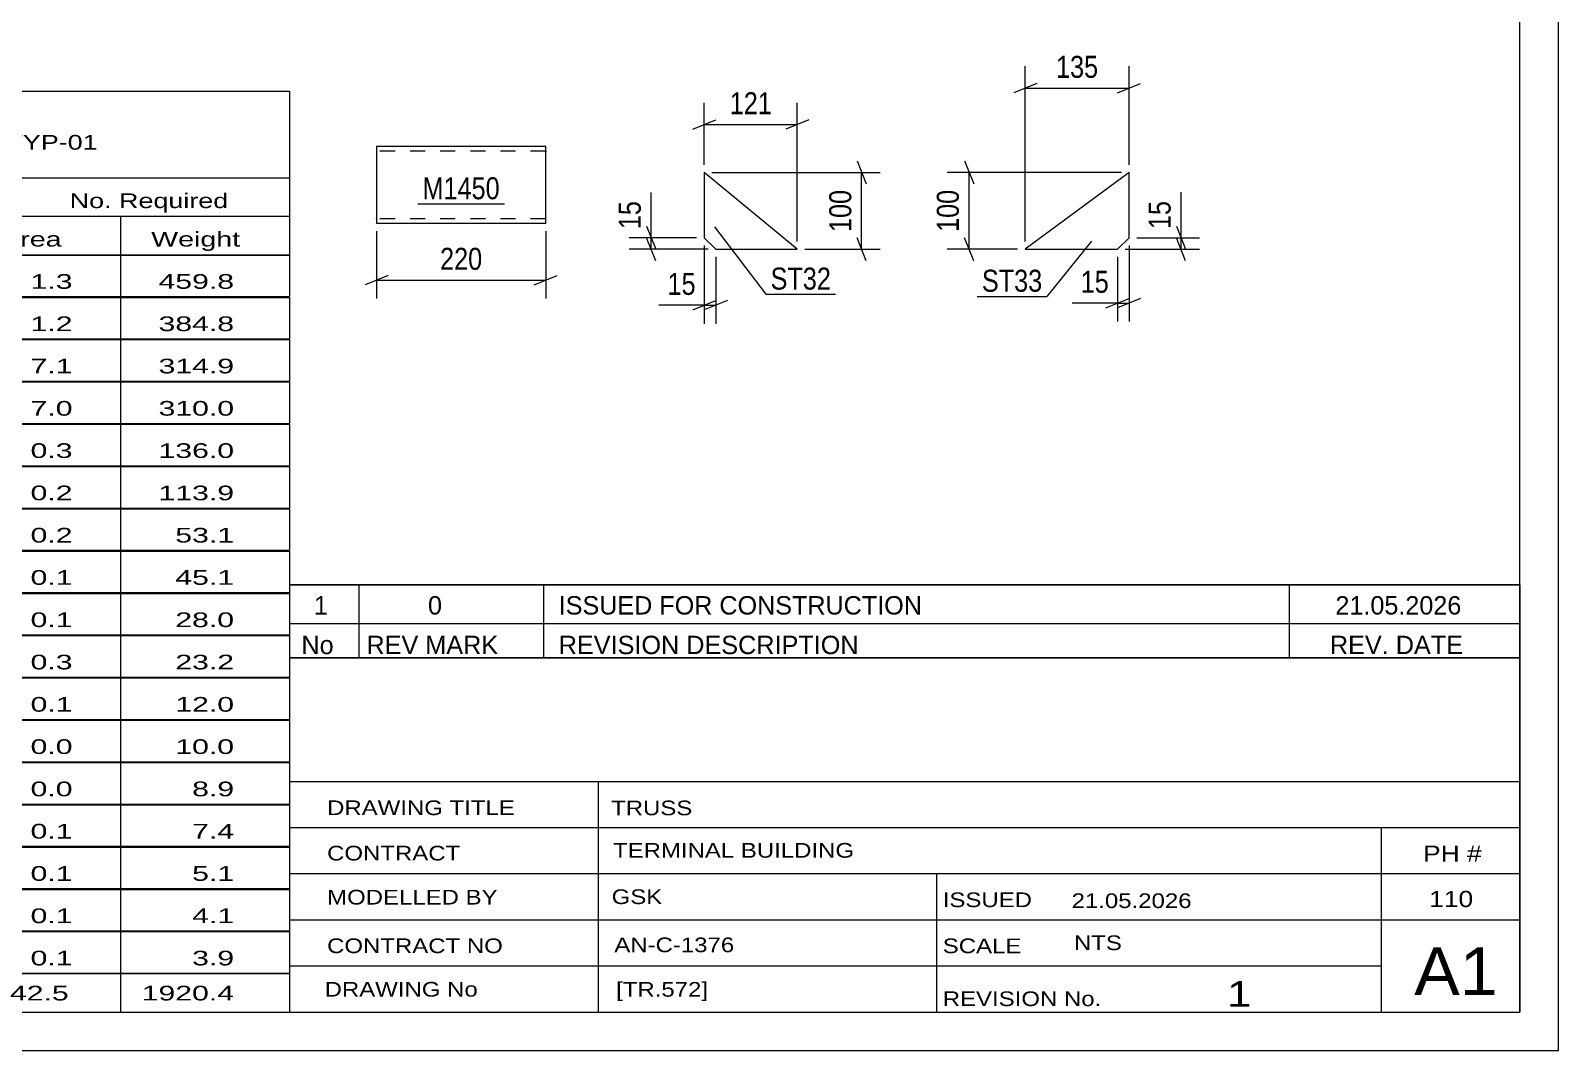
# Model space of a CAD drawing. Header units: millimetres. Extents: x 0 to 841, y 0 to 594.
# Drawn here: x 642.3 to 841, y 0 to 132.7 of the extents above; entities that cross this region are included whole.
import ezdxf

# ---------------------------------------------------------------- set-up
doc = ezdxf.new("R2010")
doc.units = ezdxf.units.MM
doc.linetypes.add('DXK_LINE_DOT2', pattern=[3.9198, 1.9599, -1.9599])
doc.styles.add('Arial Narrow', font='ARIALN.TTF', dxfattribs={"height": 0.2})

# ---------------------------------------------------------------- blocks, each defined once
blk = doc.blocks.new('Unknown-122568519-1133 - 12225')
at = {"color": 5, "linetype": 'Continuous'}
for p, q in [((841, 0), (841, 594)), ((836, 5), (836, 589)), ((5, 5), (836, 5)), ((0, 0), (841, 0))]:
    blk.add_line(p, q, dxfattribs=at)
blk = doc.blocks.new('Part-122568519-2036 - 2022')
at = {"color": 2, "linetype": 'Continuous'}
for p, q in [((709.31, 117.57), (687.31, 117.57)), ((687.31, 117.57), (687.31, 107.57)), ((709.31, 107.57), (709.31, 117.57)), ((709.31, 107.57), (687.31, 107.57))]:
    blk.add_line(p, q, dxfattribs=at)
at = {"color": 7, "linetype": 'DXK_LINE_DOT2'}
for p, q in [((709.31, 116.97), (687.31, 116.97)), ((709.31, 116.92), (709.31, 116.97)), ((709.31, 116.97), (709.31, 116.92)), ((709.31, 116.83), (709.31, 116.92)), ((709.31, 116.92), (709.31, 116.83)), ((687.31, 108.17), (687.31, 108.21)), ((709.31, 108.17), (687.31, 108.17))]:
    blk.add_line(p, q, dxfattribs=at)
blk = doc.blocks.new('Part-122568519-7865 - 7859')
at = {"color": 2, "linetype": 'Continuous'}
for p, q in [((742.02, 104.2), (729.93, 114.2)), ((729.93, 114.2), (729.93, 105.7)), ((729.93, 105.7), (731.43, 104.2)), ((731.43, 104.2), (742.02, 104.2))]:
    blk.add_line(p, q, dxfattribs=at)
blk = doc.blocks.new('Part-122568519-7921 - 7915')
at = {"color": 2, "linetype": 'Continuous'}
for p, q in [((785.16, 114.2), (771.66, 104.2)), ((785.16, 105.7), (785.16, 114.2)), ((783.66, 104.2), (785.16, 105.7)), ((771.66, 104.2), (783.66, 104.2))]:
    blk.add_line(p, q, dxfattribs=at)
blk = doc.blocks.new('StraightDimension-122568519-2038 - 2022')
at = {"color": 7, "linetype": 'Continuous'}
for p, q in [((687.31, 106.57), (687.31, 97.78)), ((709.31, 106.57), (709.31, 97.78)), ((688.81, 100.78), (685.81, 99.58)), ((687.31, 100.18), (709.31, 100.18)), ((707.81, 99.58), (710.81, 100.78))]:
    blk.add_line(p, q, dxfattribs=at)
at = {"color": 0}
blk.add_wipeout([(701.65, 100.93), (701.65, 105.13), (694.97, 105.13), (694.97, 100.93)], dxfattribs=at)
at = {"color": 3, "style": 'Arial Narrow'}
blk.add_text('220', height=2.863, dxfattribs=at).set_placement((695.57, 101.53))
blk = doc.blocks.new('StraightDimension-122568519-7890 - 7859')
at = {"color": 7, "linetype": 'Continuous'}
for p, q in [((729.93, 115.2), (729.93, 123.27)), ((742.02, 105.2), (742.02, 123.27)), ((728.43, 119.82), (731.43, 121.02)), ((729.93, 120.42), (742.02, 120.42)), ((743.52, 121.02), (740.52, 119.82))]:
    blk.add_line(p, q, dxfattribs=at)
at = {"color": 0}
blk.add_wipeout([(739.32, 121.17), (739.32, 125.37), (732.64, 125.37), (732.64, 121.17)], dxfattribs=at)
at = {"color": 3, "style": 'Arial Narrow'}
blk.add_text('121', height=2.863, dxfattribs=at).set_placement((733.24, 121.77))
blk = doc.blocks.new('StraightDimension-122568519-7867 - 7859')
at = {"color": 7, "linetype": 'Continuous'}
for p, q in [((749.79, 115.7), (750.99, 112.7)), ((730.93, 114.2), (752.79, 114.2)), ((750.39, 104.2), (750.39, 114.2)), ((750.99, 102.7), (749.79, 105.7)), ((743.02, 104.2), (752.79, 104.2))]:
    blk.add_line(p, q, dxfattribs=at)
at = {"color": 0}
blk.add_wipeout([(749.64, 112.54), (745.44, 112.54), (745.44, 105.85), (749.64, 105.85)], dxfattribs=at)
at = {"color": 3, "style": 'Arial Narrow'}
blk.add_text('100', height=2.863, rotation=90.0002, dxfattribs=at).set_placement((749.04, 106.45))
blk = doc.blocks.new('StraightDimension-122568519-7879 - 7859')
at = {"color": 7, "linetype": 'Continuous'}
for p, q in [((728.93, 105.7), (720.17, 105.7)), ((722.42, 107.2), (723.62, 104.2)), ((723.62, 102.7), (722.42, 105.7)), ((723.02, 104.2), (723.02, 105.7)), ((730.43, 104.2), (720.17, 104.2))]:
    blk.add_line(p, q, dxfattribs=at)
at = {"color": 0}
blk.add_wipeout([(722.27, 111.08), (718.07, 111.08), (718.07, 106.22), (722.27, 106.22)], dxfattribs=at)
at = {"color": 7, "linetype": 'Continuous'}
blk.add_line((723.02, 105.7), (723.02, 111.6), dxfattribs=at)
blk.add_line((723.02, 105.7), (723.02, 111.6), dxfattribs=at)
at = {"color": 3, "style": 'Arial Narrow'}
blk.add_text('15', height=2.863, rotation=90.0002, dxfattribs=at).set_placement((721.67, 106.82))
blk = doc.blocks.new('StraightDimension-122568519-7900 - 7859')
at = {"color": 7, "linetype": 'Continuous'}
for p, q in [((729.93, 104.7), (729.93, 94.52)), ((731.43, 103.2), (731.43, 94.52)), ((728.43, 96.32), (731.43, 97.52)), ((732.93, 97.52), (729.93, 96.32)), ((729.93, 96.92), (731.43, 96.92))]:
    blk.add_line(p, q, dxfattribs=at)
at = {"color": 0}
blk.add_wipeout([(729.41, 97.67), (729.41, 101.87), (724.55, 101.87), (724.55, 97.67)], dxfattribs=at)
at = {"color": 7, "linetype": 'Continuous'}
blk.add_line((729.93, 96.92), (724.03, 96.92), dxfattribs=at)
blk.add_line((729.93, 96.92), (724.03, 96.92), dxfattribs=at)
at = {"color": 3, "style": 'Arial Narrow'}
blk.add_text('15', height=2.863, dxfattribs=at).set_placement((725.15, 98.27))
blk = doc.blocks.new('StraightDimension-122568519-7923 - 7915')
at = {"color": 7, "linetype": 'Continuous'}
for p, q in [((785.16, 104.7), (785.16, 94.79)), ((783.66, 103.2), (783.66, 94.79)), ((782.16, 96.59), (785.16, 97.79)), ((786.66, 97.79), (783.66, 96.59)), ((783.66, 97.19), (785.16, 97.19))]:
    blk.add_line(p, q, dxfattribs=at)
at = {"color": 0}
blk.add_wipeout([(783.14, 97.94), (783.14, 102.14), (778.28, 102.14), (778.28, 97.94)], dxfattribs=at)
at = {"color": 7, "linetype": 'Continuous'}
blk.add_line((783.66, 97.19), (777.76, 97.19), dxfattribs=at)
blk.add_line((783.66, 97.19), (777.76, 97.19), dxfattribs=at)
at = {"color": 3, "style": 'Arial Narrow'}
blk.add_text('15', height=2.863, dxfattribs=at).set_placement((778.88, 98.54))
blk = doc.blocks.new('StraightDimension-122568519-7961 - 7915')
at = {"color": 7, "linetype": 'Continuous'}
for p, q in [((786.16, 105.7), (794.32, 105.7)), ((791.32, 107.2), (792.52, 104.2)), ((792.52, 102.7), (791.32, 105.7)), ((791.92, 104.2), (791.92, 105.7)), ((784.66, 104.2), (794.32, 104.2))]:
    blk.add_line(p, q, dxfattribs=at)
at = {"color": 0}
blk.add_wipeout([(791.17, 111.08), (786.97, 111.08), (786.97, 106.23), (791.17, 106.23)], dxfattribs=at)
at = {"color": 7, "linetype": 'Continuous'}
blk.add_line((791.92, 105.7), (791.92, 111.61), dxfattribs=at)
blk.add_line((791.92, 105.7), (791.92, 111.61), dxfattribs=at)
at = {"color": 3, "style": 'Arial Narrow'}
blk.add_text('15', height=2.863, rotation=90.0002, dxfattribs=at).set_placement((790.57, 106.83))
blk = doc.blocks.new('StraightDimension-122568519-7937 - 7915')
at = {"color": 7, "linetype": 'Continuous'}
for p, q in [((771.66, 105.2), (771.66, 128)), ((785.16, 115.2), (785.16, 128)), ((773.16, 125.75), (770.16, 124.55)), ((783.66, 124.55), (786.66, 125.75)), ((771.66, 125.15), (785.16, 125.15))]:
    blk.add_line(p, q, dxfattribs=at)
at = {"color": 0}
blk.add_wipeout([(781.76, 125.9), (781.76, 130.1), (775.07, 130.1), (775.07, 125.9)], dxfattribs=at)
at = {"color": 3, "style": 'Arial Narrow'}
blk.add_text('135', height=2.863, dxfattribs=at).set_placement((775.67, 126.5))
blk = doc.blocks.new('StraightDimension-122568519-7949 - 7915')
at = {"color": 7, "linetype": 'Continuous'}
for p, q in [((763.78, 115.7), (764.98, 112.7)), ((784.16, 114.2), (761.53, 114.2)), ((764.38, 104.2), (764.38, 114.2)), ((764.98, 102.7), (763.78, 105.7)), ((770.66, 104.2), (761.53, 104.2))]:
    blk.add_line(p, q, dxfattribs=at)
at = {"color": 0}
blk.add_wipeout([(763.63, 112.54), (759.43, 112.54), (759.43, 105.86), (763.63, 105.86)], dxfattribs=at)
at = {"color": 3, "style": 'Arial Narrow'}
blk.add_text('100', height=2.863, rotation=90.0002, dxfattribs=at).set_placement((763.03, 106.46))
blk = doc.blocks.new('Mark-122568519-2034 - 2022')
at = {"color": 0}
blk.add_wipeout([(703.34, 110.71), (703.34, 113.71), (693.29, 113.71), (693.29, 110.71)], dxfattribs=at)
blk.add_wipeout([(703.34, 110.71), (703.34, 113.71), (693.29, 113.71), (693.29, 110.71)], dxfattribs=at)
at = {"color": 30, "linetype": 'Continuous'}
blk.add_line((692.69, 110.11), (703.94, 110.11), dxfattribs=at)
at = {"color": 3, "style": 'Arial Narrow'}
blk.add_text('M1450', height=2.863, dxfattribs=at).set_placement((693.29, 110.71))
blk = doc.blocks.new('Unknown-122568519-12718 - 12225')
at = {"color": 7, "linetype": 'Continuous'}
for p, q in [((676, 51.05), (676, 5)), ((676, 51.05), (836, 51.05)), ((836, 51), (836, 5)), ((676, 35), (836, 35)), ((716.14, 35), (716.14, 5)), ((676, 29), (836, 29)), ((818, 5.05), (818, 29.05)), ((676, 23), (836, 23)), ((760.14, 23), (760.14, 5)), ((676, 17), (836, 17)), ((676, 11), (818, 11)), ((676, 5), (836, 5))]:
    blk.add_line(p, q, dxfattribs=at)
at = {"color": 7, "style": 'Arial Narrow'}
for s, height, width, p in [('DRAWING TITLE', 1.9089, 1.425378, (680.88, 30.61)), ('TRUSS', 1.909, 1.425378, (717.81, 30.59)), ('CONTRACT', 1.909, 1.425378, (680.88, 24.71)), ('TERMINAL BUILDING', 1.9089, 1.425378, (718.06, 25.07)), ('MODELLED BY', 1.9089, 1.425378, (680.88, 18.98)), ('GSK', 1.909, 1.425378, (717.88, 19.04)), ('ISSUED', 1.909, 1.425378, (760.94, 18.64)), ('21.05.2026', 1.909, 1.425378, (777.69, 18.52)), ('CONTRACT NO', 1.9089, 1.425378, (680.88, 12.66)), ('AN-C-1376', 1.909, 1.425378, (718.23, 12.78)), ('SCALE', 1.909, 1.425378, (760.94, 12.65)), ('A1', 6.204, 1.25, (822.24, 7.2)), ('DRAWING No', 1.909, 1.425378, (680.56, 7)), ('[TR.572]', 1.909, 1.425378, (718.46, 6.99)), ('1', 3.34, 1.5, (797.91, 5.68)), ('REVISION No.', 1.9089, 1.425378, (760.94, 5.77))]:
    blk.add_text(s, height=height, dxfattribs=dict(at, width=width)).set_placement(p)
at = {"color": 7, "linetype": 'Continuous', "style": 'Arial Narrow'}
for s, height, width, p in [('PH #', 2.1, 1.42538, (823.4, 24.55)), ('110', 2.1, 1.42538, (824.19, 18.65)), ('NTS', 1.909, 1.425378, (778, 13.05))]:
    blk.add_text(s, height=height, dxfattribs=dict(at, width=width)).set_placement(p)
blk = doc.blocks.new('Unknown-122568519-12719 - 12225')
at = {"color": 7, "linetype": 'Continuous'}
for p, q in [((516, 124.75), (676, 124.75)), ((516, 113.5), (516, 124.75)), ((676, 124.75), (676, 113.5)), ((516, 113.5), (676, 113.5)), ((516, 113.5), (516, 108.5)), ((676, 113.5), (676, 108.5)), ((516, 108.5), (676, 108.5)), ((516, 108.5), (516, 103.5)), ((540, 108.5), (540, 103.5)), ((575.5, 108.5), (575.5, 103.5)), ((601.5, 108.5), (601.5, 103.5)), ((614.5, 108.5), (614.5, 103.5)), ((632, 108.5), (632, 103.5)), ((654, 108.5), (654, 103.5)), ((676, 108.5), (676, 103.5)), ((516, 103.5), (676, 103.5)), ((516, 103.45), (516, 98.05)), ((516, 103.45), (676, 103.45)), ((540, 103.5), (540, 98)), ((575.5, 103.5), (575.5, 98)), ((601.5, 103.5), (601.5, 98)), ((614.5, 103.5), (614.5, 98)), ((632, 103.5), (632, 98)), ((654, 103.5), (654, 98)), ((676, 103.45), (676, 98.05)), ((516, 98.05), (676, 98.05)), ((516, 97.95), (516, 92.55)), ((516, 97.95), (676, 97.95)), ((540, 98), (540, 92.5)), ((575.5, 98), (575.5, 92.5)), ((601.5, 98), (601.5, 92.5)), ((614.5, 98), (614.5, 92.5)), ((632, 98), (632, 92.5)), ((654, 98), (654, 92.5)), ((676, 97.95), (676, 92.55)), ((516, 92.55), (676, 92.55)), ((516, 92.45), (516, 87.05)), ((516, 92.45), (676, 92.45)), ((540, 92.5), (540, 87)), ((575.5, 92.5), (575.5, 87)), ((601.5, 92.5), (601.5, 87)), ((614.5, 92.5), (614.5, 87)), ((632, 92.5), (632, 87)), ((654, 92.5), (654, 87)), ((676, 92.45), (676, 87.05)), ((516, 87.05), (676, 87.05)), ((516, 86.95), (516, 81.55)), ((516, 86.95), (676, 86.95)), ((540, 87), (540, 81.5)), ((575.5, 87), (575.5, 81.5)), ((601.5, 87), (601.5, 81.5)), ((614.5, 87), (614.5, 81.5)), ((632, 87), (632, 81.5)), ((654, 87), (654, 81.5)), ((676, 86.95), (676, 81.55)), ((516, 81.55), (676, 81.55)), ((540, 81.5), (540, 76)), ((575.5, 81.5), (575.5, 76)), ((601.5, 81.5), (601.5, 76)), ((614.5, 81.5), (614.5, 76)), ((632, 81.5), (632, 76)), ((654, 81.5), (654, 76)), ((516, 81.45), (516, 76.05)), ((516, 81.45), (676, 81.45)), ((676, 81.45), (676, 76.05)), ((516, 76.05), (676, 76.05)), ((516, 75.95), (516, 70.55)), ((516, 75.95), (676, 75.95)), ((540, 76), (540, 70.5)), ((575.5, 76), (575.5, 70.5)), ((601.5, 76), (601.5, 70.5)), ((614.5, 76), (614.5, 70.5)), ((632, 76), (632, 70.5)), ((654, 76), (654, 70.5)), ((676, 75.95), (676, 70.55)), ((516, 70.55), (676, 70.55)), ((516, 70.45), (516, 65.05)), ((516, 70.45), (676, 70.45)), ((540, 70.5), (540, 65)), ((575.5, 70.5), (575.5, 65)), ((601.5, 70.5), (601.5, 65)), ((614.5, 70.5), (614.5, 65)), ((632, 70.5), (632, 65)), ((654, 70.5), (654, 65)), ((676, 70.45), (676, 65.05)), ((516, 65.05), (676, 65.05)), ((516, 64.95), (516, 59.55)), ((516, 64.95), (676, 64.95)), ((540, 65), (540, 59.5)), ((575.5, 65), (575.5, 59.5)), ((601.5, 65), (601.5, 59.5)), ((614.5, 65), (614.5, 59.5)), ((632, 65), (632, 59.5)), ((654, 65), (654, 59.5)), ((676, 64.95), (676, 59.55)), ((516, 59.55), (676, 59.55)), ((516, 59.45), (516, 54.05)), ((516, 59.45), (676, 59.45)), ((540, 59.5), (540, 54)), ((575.5, 59.5), (575.5, 54)), ((601.5, 59.5), (601.5, 54)), ((614.5, 59.5), (614.5, 54)), ((632, 59.5), (632, 54)), ((654, 59.5), (654, 54)), ((676, 59.45), (676, 54.05)), ((516, 54.05), (676, 54.05)), ((516, 53.95), (516, 48.55)), ((516, 53.95), (676, 53.95)), ((540, 54), (540, 48.5)), ((575.5, 54), (575.5, 48.5)), ((601.5, 54), (601.5, 48.5)), ((614.5, 54), (614.5, 48.5)), ((632, 54), (632, 48.5)), ((654, 54), (654, 48.5)), ((676, 53.95), (676, 48.55)), ((516, 48.55), (676, 48.55)), ((516, 48.45), (516, 43.05)), ((516, 48.45), (676, 48.45)), ((540, 48.5), (540, 43)), ((575.5, 48.5), (575.5, 43)), ((601.5, 48.5), (601.5, 43)), ((614.5, 48.5), (614.5, 43)), ((632, 48.5), (632, 43)), ((654, 48.5), (654, 43)), ((676, 48.45), (676, 43.05)), ((516, 43.05), (676, 43.05)), ((516, 42.95), (516, 37.55)), ((516, 42.95), (676, 42.95)), ((540, 43), (540, 37.5)), ((575.5, 43), (575.5, 37.5)), ((601.5, 43), (601.5, 37.5)), ((614.5, 43), (614.5, 37.5)), ((632, 43), (632, 37.5)), ((654, 43), (654, 37.5)), ((676, 42.95), (676, 37.55)), ((516, 37.55), (676, 37.55)), ((516, 37.45), (516, 32.05)), ((516, 37.45), (676, 37.45)), ((540, 37.5), (540, 32)), ((575.5, 37.5), (575.5, 32)), ((601.5, 37.5), (601.5, 32)), ((614.5, 37.5), (614.5, 32)), ((632, 37.5), (632, 32)), ((654, 37.5), (654, 32)), ((676, 37.45), (676, 32.05)), ((516, 32.05), (676, 32.05)), ((516, 31.95), (516, 26.55)), ((516, 31.95), (676, 31.95)), ((540, 32), (540, 26.5)), ((575.5, 32), (575.5, 26.5)), ((601.5, 32), (601.5, 26.5)), ((614.5, 32), (614.5, 26.5)), ((632, 32), (632, 26.5)), ((654, 32), (654, 26.5)), ((676, 31.95), (676, 26.55)), ((516, 26.55), (676, 26.55)), ((516, 26.45), (516, 21.05)), ((516, 26.45), (676, 26.45)), ((540, 26.5), (540, 21)), ((575.5, 26.5), (575.5, 21)), ((601.5, 26.5), (601.5, 21)), ((614.5, 26.5), (614.5, 21)), ((632, 26.5), (632, 21)), ((654, 26.5), (654, 21)), ((676, 26.45), (676, 21.05)), ((516, 21.05), (676, 21.05)), ((516, 20.95), (516, 15.55)), ((516, 20.95), (676, 20.95)), ((540, 21), (540, 15.5)), ((575.5, 21), (575.5, 15.5)), ((601.5, 21), (601.5, 15.5)), ((614.5, 21), (614.5, 15.5)), ((632, 21), (632, 15.5)), ((654, 21), (654, 15.5)), ((676, 20.95), (676, 15.55)), ((516, 15.55), (676, 15.55)), ((516, 15.45), (516, 10.05)), ((516, 15.45), (676, 15.45)), ((540, 15.5), (540, 10)), ((575.5, 15.5), (575.5, 10)), ((601.5, 15.5), (601.5, 10)), ((614.5, 15.5), (614.5, 10)), ((632, 15.5), (632, 10)), ((654, 15.5), (654, 10)), ((676, 15.45), (676, 10.05)), ((516, 10.05), (676, 10.05)), ((516, 10), (676, 10)), ((516, 10), (516, 5)), ((632, 10), (632, 5)), ((654, 10), (654, 5)), ((676, 10), (676, 5)), ((516, 5), (676, 5))]:
    blk.add_line(p, q, dxfattribs=at)
at = {"color": 7, "style": 'Arial Narrow'}
for s, height, width, p in [('GENERAL NOTES & WELD DETAILS :', 2.8633, 1.4, (517.15, 117.06)), ('REFER TYP DRAWING TYP-01', 1.9089, 1.6, (600.7, 117.16)), ("MATERIAL LIST FOR ASSEMBLY MK'D", 1.9089, 1.6, (517.15, 109.56)), ('TR572', 1.909, 1.794707, (609.9, 109.47)), ('1', 1.91, 1.794707, (638.08, 109.56)), ('No. Required', 1.9089, 1.6, (647.41, 109.56)), ('Mark', 1.909, 1.7, (517.34, 104.5)), ('Profile', 1.909, 1.7, (550.41, 104.5)), ('Material', 1.909, 1.7, (580.54, 104.56)), ('No.', 1.909, 1.7, (605.5, 104.56)), ('Length', 1.909, 1.7, (616, 104.56)), ('Area', 1.909, 1.7, (638.5, 104.56)), ('Weight', 1.909, 1.7, (658, 104.56))]:
    blk.add_text(s, height=height, dxfattribs=dict(at, width=width)).set_placement(p)
at = {"color": 7, "linetype": 'Continuous', "style": 'Arial Narrow'}
for s, height, width, p in [('M224', 1.909, 1.794707, (517.5, 99.06)), ('SHS100*6', 1.909, 1.794707, (542, 99.06)), ('E350', 1.909, 1.794707, (581.74, 99.06)), ('8', 1.91, 1.794707, (605.86, 99.06)), ('3282', 1.909, 1.794707, (618.58, 99.06)), ('1.3', 1.909, 1.794707, (642.32, 99.06)), ('459.8', 1.909, 1.794707, (658.96, 99.06)), ('M221', 1.909, 1.794707, (517.5, 93.56)), ('SHS100*6', 1.909, 1.794707, (542, 93.56)), ('E350', 1.909, 1.794707, (581.74, 93.56)), ('7', 1.91, 1.794707, (605.86, 93.56)), ('3183', 1.909, 1.794707, (618.58, 93.56)), ('1.2', 1.909, 1.794707, (642.32, 93.56)), ('384.8', 1.909, 1.794707, (658.96, 93.56)), ('BC179', 1.909, 1.794707, (517.5, 88.06)), ('SHS100*6', 1.909, 1.794707, (542, 88.06)), ('E350', 1.909, 1.794707, (581.74, 88.06)), ('1', 1.91, 1.794707, (605.86, 88.06)), ('17782', 1.909, 1.794707, (616.4, 88.06)), ('7.1', 1.909, 1.794707, (642.32, 88.06)), ('314.9', 1.909, 1.794707, (658.96, 88.06)), ('TR572', 1.909, 1.794707, (517.5, 82.56)), ('SHS100*6', 1.909, 1.794707, (542, 82.56)), ('E350', 1.909, 1.794707, (581.74, 82.56)), ('1', 1.91, 1.794707, (605.86, 82.56)), ('17502', 1.909, 1.794707, (616.4, 82.56)), ('7.0', 1.909, 1.794707, (642.32, 82.56)), ('310.0', 1.909, 1.794707, (658.96, 82.56)), ('SP20', 1.909, 1.794707, (517.5, 77.06)), ('PL20*380', 1.909, 1.794707, (542, 77.06)), ('E350', 1.909, 1.794707, (581.74, 77.06)), ('6', 1.91, 1.794707, (605.86, 77.06)), ('380', 1.909, 1.794707, (620.77, 77.06)), ('0.3', 1.909, 1.794707, (642.32, 77.06)), ('136.0', 1.909, 1.794707, (658.96, 77.06)), ('PL581', 1.909, 1.794707, (517.5, 71.56)), ('PL12*300', 1.909, 1.794707, (542, 71.56)), ('E350', 1.909, 1.794707, (581.74, 71.56)), ('13', 1.909, 1.794707, (604.76, 71.56)), ('310', 1.909, 1.794707, (620.77, 71.56)), ('0.2', 1.909, 1.794707, (642.32, 71.56)), ('113.9', 1.909, 1.794707, (658.96, 71.56)), ('SP19', 1.909, 1.794707, (517.5, 66.06)), ('PL16*325', 1.909, 1.794707, (542, 66.06)), ('E350', 1.909, 1.794707, (581.74, 66.06)), ('4', 1.91, 1.794707, (605.86, 66.06)), ('325', 1.909, 1.794707, (620.77, 66.06)), ('0.2', 1.909, 1.794707, (642.32, 66.06)), ('53.1', 1.909, 1.794707, (661.14, 66.06)), ('M1362', 1.909, 1.794707, (517.5, 60.56)), ('RHS100*100*6', 1.9089, 1.794707, (542, 60.56)), ('E350', 1.909, 1.794707, (581.74, 60.56)), ('13', 1.909, 1.794707, (604.76, 60.56)), ('196', 1.909, 1.794707, (620.77, 60.56)), ('0.1', 1.909, 1.794707, (642.32, 60.56)), ('45.1', 1.909, 1.794707, (661.14, 60.56)), ('TB74', 1.909, 1.794707, (517.5, 55.06)), ('RHS150*110*6', 1.9089, 1.794707, (542, 55.06)), ('E350', 1.909, 1.794707, (581.74, 55.06)), ('6', 1.91, 1.794707, (605.86, 55.06)), ('200', 1.909, 1.794707, (620.77, 55.06)), ('0.1', 1.909, 1.794707, (642.32, 55.06)), ('28.0', 1.909, 1.794707, (661.14, 55.06)), ('PL99', 1.909, 1.794707, (517.5, 49.56)), ('PL12*336', 1.909, 1.794707, (542, 49.56)), ('E350', 1.909, 1.794707, (581.74, 49.56)), ('2', 1.91, 1.794707, (605.86, 49.56)), ('391', 1.909, 1.794707, (620.77, 49.56)), ('0.3', 1.909, 1.794707, (642.32, 49.56)), ('23.2', 1.909, 1.794707, (661.14, 49.56)), ('PL538', 1.909, 1.794707, (517.5, 44.06)), ('PL10*150', 1.909, 1.794707, (542, 44.06)), ('E350', 1.909, 1.794707, (581.74, 44.06)), ('6', 1.91, 1.794707, (605.86, 44.06)), ('170', 1.909, 1.794707, (620.77, 44.06)), ('0.1', 1.909, 1.794707, (642.32, 44.06)), ('12.0', 1.909, 1.794707, (661.14, 44.06)), ('ST33', 1.909, 1.794707, (517.5, 38.56)), ('PL8*100', 1.909, 1.794707, (542, 38.56)), ('E350', 1.909, 1.794707, (581.74, 38.56)), ('24', 1.909, 1.794707, (604.76, 38.56)), ('135', 1.909, 1.794707, (620.77, 38.56)), ('0.0', 1.909, 1.794707, (642.32, 38.56)), ('10.0', 1.909, 1.794707, (661.14, 38.56)), ('ST32', 1.909, 1.794707, (517.5, 33.06)), ('PL8*100', 1.909, 1.794707, (542, 33.06)), ('E350', 1.909, 1.794707, (581.74, 33.06)), ('24', 1.909, 1.794707, (604.76, 33.06)), ('121', 1.909, 1.794707, (620.77, 33.06)), ('0.0', 1.909, 1.794707, (642.32, 33.06)), ('8.9', 1.909, 1.794707, (663.33, 33.06)), ('PL100', 1.909, 1.794707, (517.5, 27.56)), ('PL10*120', 1.909, 1.794707, (542, 27.56)), ('E350', 1.909, 1.794707, (581.74, 27.56)), ('2', 1.91, 1.794707, (605.86, 27.56)), ('391', 1.909, 1.794707, (620.77, 27.56)), ('0.1', 1.909, 1.794707, (642.32, 27.56)), ('7.4', 1.909, 1.794707, (663.33, 27.56)), ('PL163', 1.909, 1.794707, (517.5, 22.06)), ('PL12*167', 1.909, 1.794707, (542, 22.06)), ('E350', 1.909, 1.794707, (581.74, 22.06)), ('2', 1.91, 1.794707, (605.86, 22.06)), ('219', 1.909, 1.794707, (620.77, 22.06)), ('0.1', 1.909, 1.794707, (642.32, 22.06)), ('5.1', 1.909, 1.794707, (663.33, 22.06)), ('PL164', 1.909, 1.794707, (517.5, 16.56)), ('PL10*120', 1.909, 1.794707, (542, 16.56)), ('E350', 1.909, 1.794707, (581.74, 16.56)), ('2', 1.91, 1.794707, (605.86, 16.56)), ('219', 1.909, 1.794707, (620.77, 16.56)), ('0.1', 1.909, 1.794707, (642.32, 16.56)), ('4.1', 1.909, 1.794707, (663.33, 16.56)), ('M1450', 1.909, 1.794707, (517.5, 11.06)), ('RHS100*100*6', 1.9089, 1.794707, (542, 11.06)), ('E350', 1.909, 1.794707, (581.74, 11.06)), ('1', 1.91, 1.794707, (605.86, 11.06)), ('220', 1.909, 1.794707, (620.77, 11.06)), ('0.1', 1.909, 1.794707, (642.32, 11.06)), ('3.9', 1.909, 1.794707, (663.33, 11.06)), ('Total', 1.909, 1.7, (618.33, 6.5)), ('42.5', 1.909, 1.794707, (639.64, 6.5)), ('1920.4', 1.909, 1.794707, (656.77, 6.5))]:
    blk.add_text(s, height=height, dxfattribs=dict(at, width=width)).set_placement(p)
blk = doc.blocks.new('Unknown-122568519-12721 - 12225')
at = {"color": 7, "linetype": 'Continuous'}
for p, q in [((676, 60.55), (836, 60.55)), ((836, 60.55), (676, 60.55)), ((676, 60.55), (676, 55.55)), ((685, 60.55), (685, 55.55)), ((709, 60.55), (709, 55.55)), ((806, 60.55), (806, 55.55)), ((836, 60.55), (836, 55.55)), ((676, 55.55), (836, 55.55)), ((676, 55.55), (676, 51.05)), ((676, 55.55), (836, 55.55)), ((685, 55.55), (685, 51.05)), ((709, 55.55), (709, 51.05)), ((806, 55.55), (806, 51.05)), ((836, 55.55), (836, 51.05)), ((836, 51.05), (676, 51.05))]:
    blk.add_line(p, q, dxfattribs=at)
at = {"color": 7, "linetype": 'Continuous', "style": 'Arial Narrow'}
for s, height, width, p in [('1', 2.39, 1.196471, (679.16, 56.7)), ('0', 2.39, 1.196471, (694, 56.7)), ('ISSUED FOR CONSTRUCTION', 2.3861, 1.196471, (711, 56.7)), ('21.05.2026', 2.386, 1.196471, (812, 56.7)), ('No', 2.386, 1.2, (677.54, 51.55)), ('REV MARK', 2.386, 1.2, (686, 51.55)), ('REVISION DESCRIPTION', 2.3861, 1.2, (711, 51.55)), ('REV. DATE', 2.386, 1.2, (811.28, 51.55))]:
    blk.add_text(s, height=height, dxfattribs=dict(at, width=width)).set_placement(p)
blk = doc.blocks.new('Mark-122568519-7861 - 7859')
at = {"color": 0}
blk.add_wipeout([(746.41, 98.96), (746.41, 101.96), (738.55, 101.96), (738.55, 98.96)], dxfattribs=at)
blk.add_wipeout([(746.41, 98.96), (746.41, 101.96), (738.55, 101.96), (738.55, 98.96)], dxfattribs=at)
at = {"color": 30, "linetype": 'Continuous'}
for p, q in [((731.24, 107.13), (737.95, 98.36)), ((737.95, 98.36), (747.01, 98.36))]:
    blk.add_line(p, q, dxfattribs=at)
at = {"color": 3, "style": 'Arial Narrow'}
blk.add_text('ST32', height=2.863, dxfattribs=at).set_placement((738.55, 98.96))
blk = doc.blocks.new('Mark-122568519-7917 - 7915')
at = {"color": 0}
blk.add_wipeout([(773.88, 98.68), (773.88, 101.68), (766.03, 101.68), (766.03, 98.68)], dxfattribs=at)
blk.add_wipeout([(773.88, 98.68), (773.88, 101.68), (766.03, 101.68), (766.03, 98.68)], dxfattribs=at)
at = {"color": 30, "linetype": 'Continuous'}
for p in [(780.29, 105.27), (765.43, 98.08)]:
    blk.add_line(p, (774.48, 98.08), dxfattribs=at)
at = {"color": 3, "style": 'Arial Narrow'}
blk.add_text('ST33', height=2.863, dxfattribs=at).set_placement((766.03, 98.68))

msp = doc.modelspace()

# ---------------------------------------------------------------- block references
for name in ['Unknown-122568519-1133 - 12225', 'Unknown-122568519-12719 - 12225', 'Part-122568519-2036 - 2022', 'Part-122568519-7865 - 7859', 'Part-122568519-7921 - 7915', 'Unknown-122568519-12721 - 12225', 'Unknown-122568519-12718 - 12225']:
    msp.add_blockref(name, (0, 0))

# ---------------------------------------------------------------- next in the draw order: block references
for name in ['StraightDimension-122568519-7890 - 7859', 'Mark-122568519-2034 - 2022', 'StraightDimension-122568519-2038 - 2022', 'StraightDimension-122568519-7923 - 7915']:
    msp.add_blockref(name, (0, 0))

# ---------------------------------------------------------------- next in the draw order: block references
for name in ['StraightDimension-122568519-7867 - 7859', 'StraightDimension-122568519-7961 - 7915']:
    msp.add_blockref(name, (0, 0))

# ---------------------------------------------------------------- next in the draw order: block references
for name in ['StraightDimension-122568519-7937 - 7915', 'StraightDimension-122568519-7879 - 7859']:
    msp.add_blockref(name, (0, 0))

# ---------------------------------------------------------------- next in the draw order: block references
for name in ['StraightDimension-122568519-7949 - 7915', 'StraightDimension-122568519-7900 - 7859']:
    msp.add_blockref(name, (0, 0))

# ---------------------------------------------------------------- next in the draw order: block references
for name in ['Mark-122568519-7861 - 7859', 'Mark-122568519-7917 - 7915']:
    msp.add_blockref(name, (0, 0))

doc.saveas('drawing.dxf')
